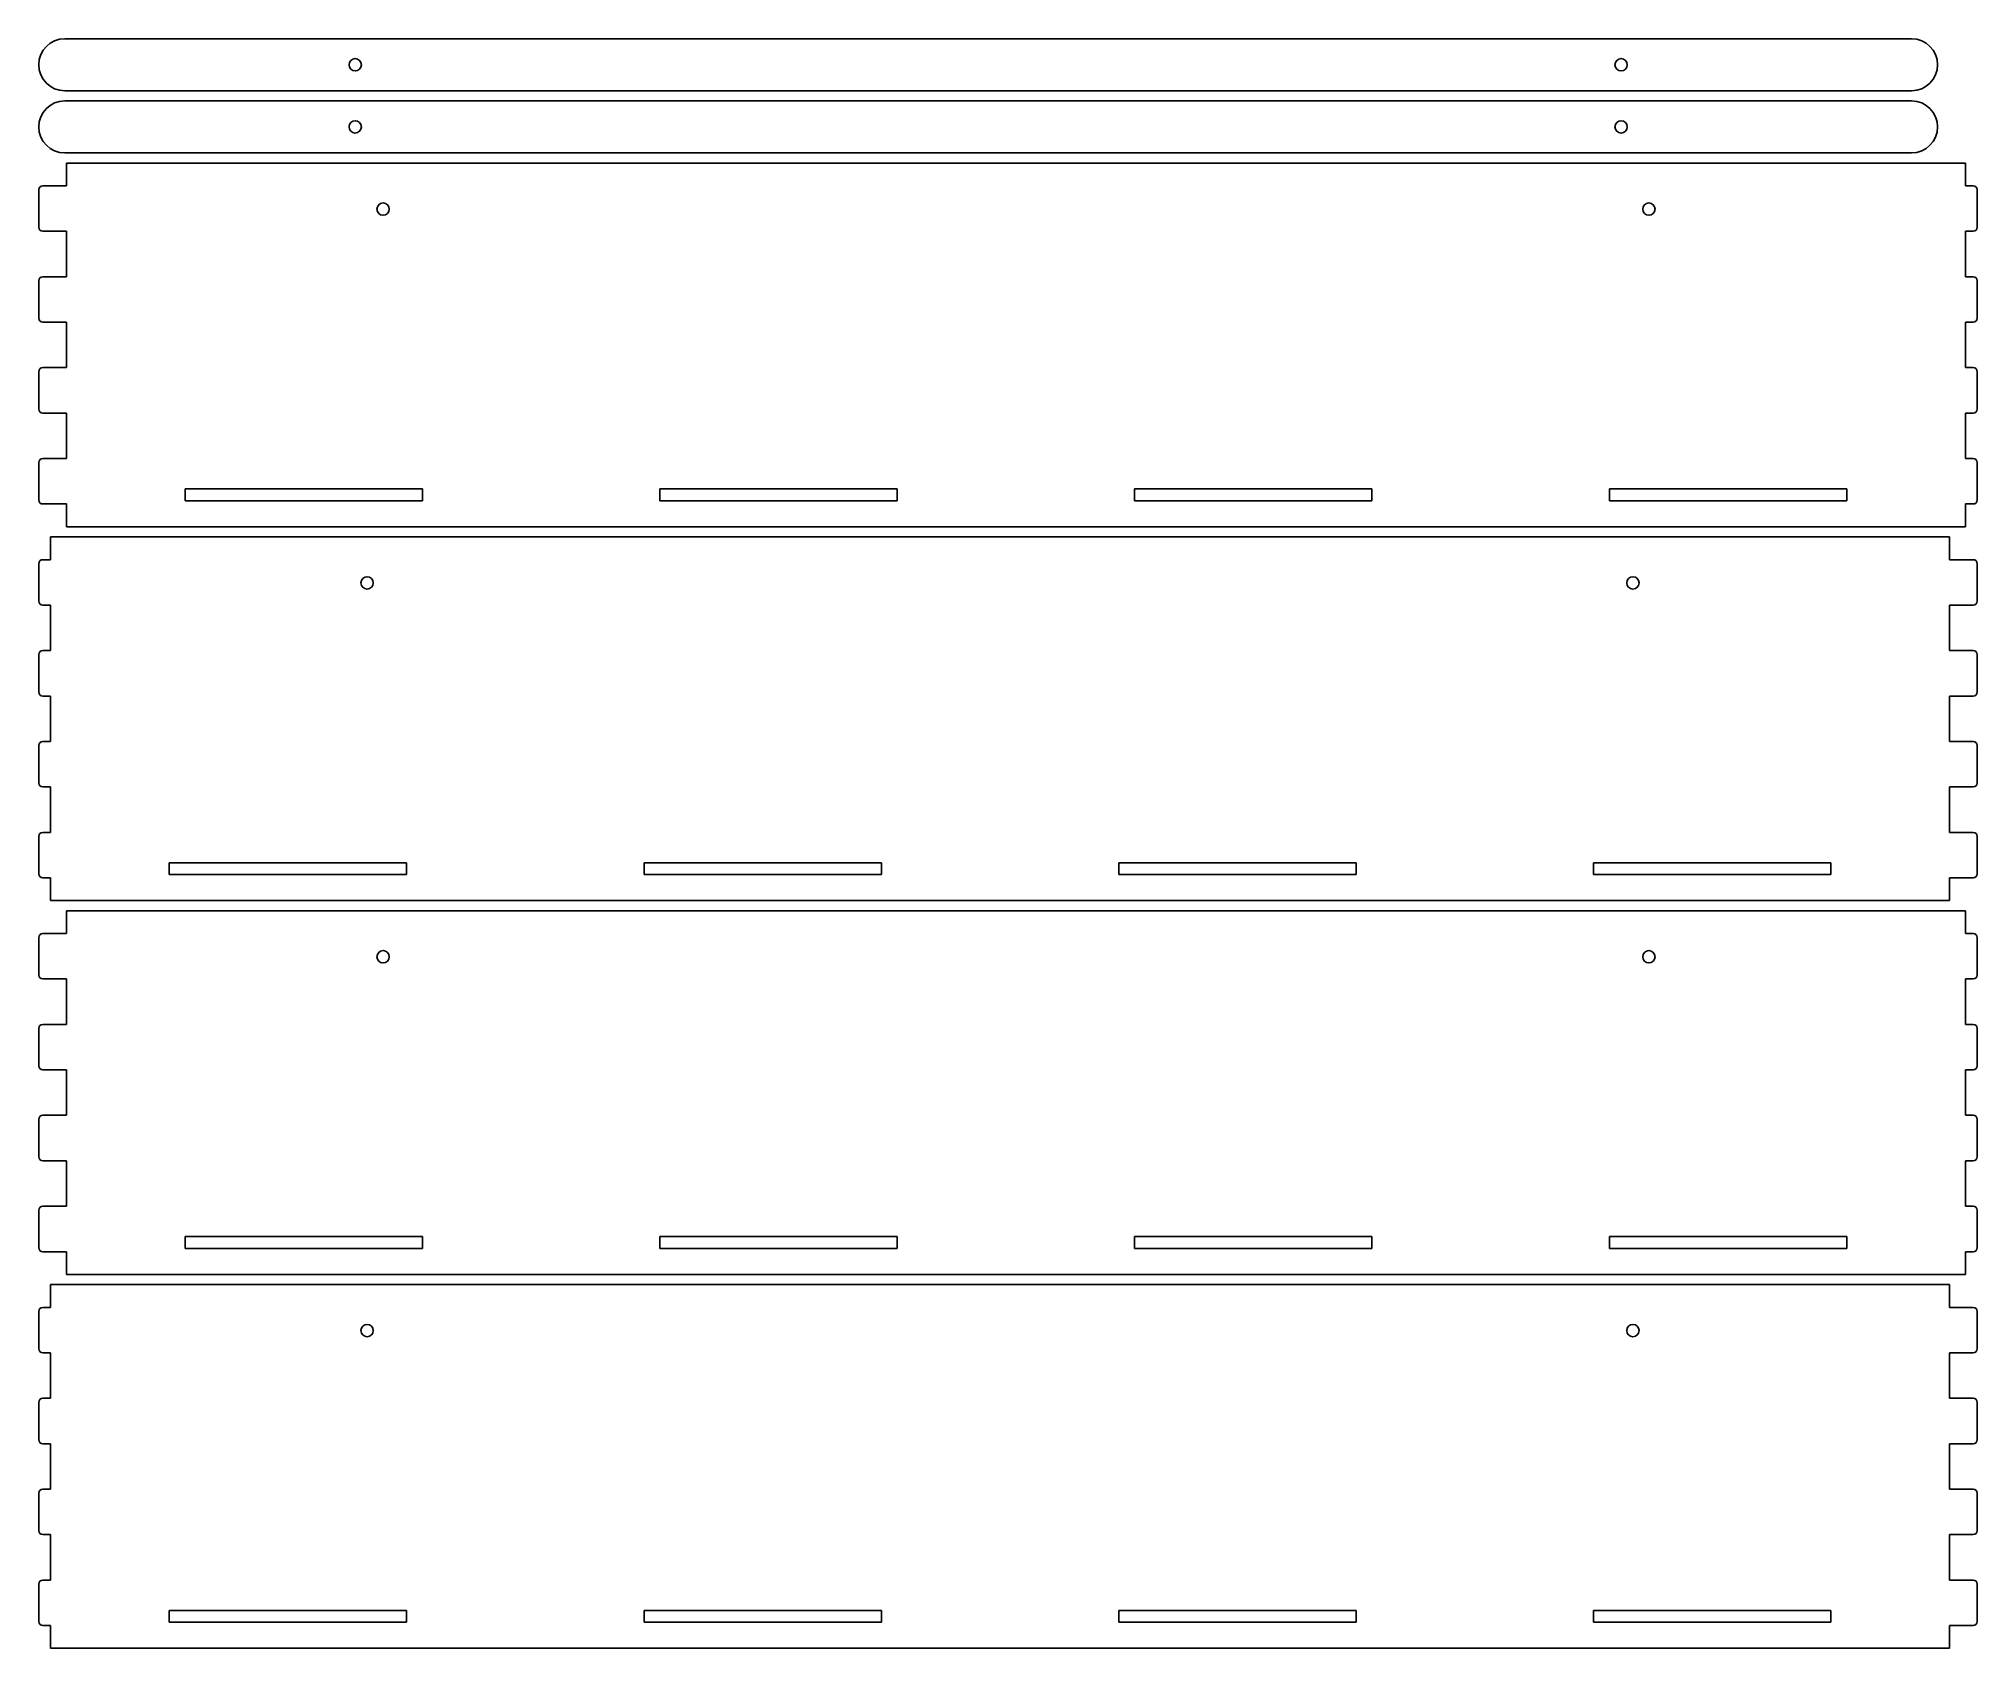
# Model space of a CAD drawing. Header units: millimetres. Extents: x 0 to 948, y 0 to 787.
import ezdxf

# ---------------------------------------------------------------- set-up
doc = ezdxf.new("R2010")
doc.units = ezdxf.units.MM
doc.layers.add('SheetCutProfiles', color=7, linetype='CONTINUOUS')

msp = doc.modelspace()

# ---------------------------------------------------------------- linework, layer by layer
at = {"layer": 'SheetCutProfiles'}
for p, q in [((12.7, 787), (915.7, 787)), ((12.7, 761.6), (915.7, 761.6)), ((915.7, 756.6), (12.7, 756.6)), ((915.7, 731.2), (12.7, 731.2)), ((13.6, 726.2), (942, 726.2)), ((13.6, 715.0875), (13.6, 726.2)), ((942, 715.0875), (942, 726.2)), ((0, 694.8625), (0, 713.0875)), ((13.6, 715.0875), (2, 715.0875)), ((942, 715.0875), (945.8, 715.0875)), ((947.8, 694.8625), (947.8, 713.0875)), ((2, 692.8625), (13.6, 692.8625)), ((13.6, 670.6375), (13.6, 692.8625)), ((942, 670.6375), (942, 692.8625)), ((945.8, 692.8625), (942, 692.8625)), ((0, 650.4125), (0, 668.6375)), ((13.6, 670.6375), (2, 670.6375)), ((942, 670.6375), (945.8, 670.6375)), ((947.8, 650.4125), (947.8, 668.6375)), ((2, 648.4125), (13.6, 648.4125)), ((13.6, 626.1875), (13.6, 648.4125)), ((942, 626.1875), (942, 648.4125)), ((945.8, 648.4125), (942, 648.4125)), ((13.6, 626.1875), (2, 626.1875)), ((942, 626.1875), (945.8, 626.1875)), ((0, 605.9625), (0, 624.1875)), ((947.8, 605.9625), (947.8, 624.1875)), ((2, 603.9625), (13.6, 603.9625)), ((13.6, 581.7375), (13.6, 603.9625)), ((942, 581.7375), (942, 603.9625)), ((945.8, 603.9625), (942, 603.9625)), ((0, 561.5125), (0, 579.7375)), ((13.6, 581.7375), (2, 581.7375)), ((942, 581.7375), (945.8, 581.7375)), ((947.8, 561.5125), (947.8, 579.7375)), ((2, 559.5125), (13.6, 559.5125)), ((13.6, 548.4), (13.6, 559.5125)), ((71.625, 566.9), (71.625, 561.1)), ((187.675, 566.9), (71.625, 566.9)), ((71.625, 561.1), (187.675, 561.1)), ((187.675, 561.1), (187.675, 566.9)), ((303.725, 566.9), (303.725, 561.1)), ((419.775, 566.9), (303.725, 566.9)), ((303.725, 561.1), (419.775, 561.1)), ((419.775, 561.1), (419.775, 566.9)), ((535.825, 566.9), (535.825, 561.1)), ((651.875, 566.9), (535.825, 566.9)), ((535.825, 561.1), (651.875, 561.1)), ((651.875, 561.1), (651.875, 566.9)), ((767.925, 566.9), (767.925, 561.1)), ((883.975, 566.9), (767.925, 566.9)), ((767.925, 561.1), (883.975, 561.1)), ((883.975, 561.1), (883.975, 566.9)), ((942, 548.4), (942, 559.5125)), ((945.8, 559.5125), (942, 559.5125)), ((5.8, 532.2875), (5.8, 543.4)), ((934.2, 543.4), (5.8, 543.4)), ((13.6, 548.4), (942, 548.4)), ((934.2, 532.2875), (934.2, 543.4)), ((5.8, 532.2875), (2, 532.2875)), ((934.2, 532.2875), (945.8, 532.2875)), ((0, 512.0625), (0, 530.2875)), ((947.8, 512.0625), (947.8, 530.2875)), ((2, 510.0625), (5.8, 510.0625)), ((5.8, 487.8375), (5.8, 510.0625)), ((945.8, 510.0625), (934.2, 510.0625)), ((934.2, 487.8375), (934.2, 510.0625)), ((0, 467.6125), (0, 485.8375)), ((5.8, 487.8375), (2, 487.8375)), ((934.2, 487.8375), (945.8, 487.8375)), ((947.8, 467.6125), (947.8, 485.8375)), ((2, 465.6125), (5.8, 465.6125)), ((5.8, 443.3875), (5.8, 465.6125)), ((945.8, 465.6125), (934.2, 465.6125)), ((934.2, 443.3875), (934.2, 465.6125)), ((0, 423.1625), (0, 441.3875)), ((5.8, 443.3875), (2, 443.3875)), ((934.2, 443.3875), (945.8, 443.3875)), ((947.8, 423.1625), (947.8, 441.3875)), ((2, 421.1625), (5.8, 421.1625)), ((5.8, 398.9375), (5.8, 421.1625)), ((945.8, 421.1625), (934.2, 421.1625)), ((934.2, 398.9375), (934.2, 421.1625)), ((5.8, 398.9375), (2, 398.9375)), ((934.2, 398.9375), (945.8, 398.9375)), ((0, 378.7125), (0, 396.9375)), ((947.8, 378.7125), (947.8, 396.9375)), ((63.825, 384.1), (179.875, 384.1)), ((63.825, 378.3), (63.825, 384.1)), ((179.875, 384.1), (179.875, 378.3)), ((295.925, 384.1), (411.975, 384.1)), ((295.925, 378.3), (295.925, 384.1)), ((411.975, 384.1), (411.975, 378.3)), ((528.025, 384.1), (644.075, 384.1)), ((528.025, 378.3), (528.025, 384.1)), ((644.075, 384.1), (644.075, 378.3)), ((760.125, 384.1), (876.175, 384.1)), ((760.125, 378.3), (760.125, 384.1)), ((876.175, 384.1), (876.175, 378.3)), ((2, 376.7125), (5.8, 376.7125)), ((5.8, 365.6), (5.8, 376.7125)), ((179.875, 378.3), (63.825, 378.3)), ((411.975, 378.3), (295.925, 378.3)), ((644.075, 378.3), (528.025, 378.3)), ((876.175, 378.3), (760.125, 378.3)), ((945.8, 376.7125), (934.2, 376.7125)), ((934.2, 365.6), (934.2, 376.7125)), ((934.2, 365.6), (5.8, 365.6)), ((13.6, 360.6), (942, 360.6)), ((13.6, 349.4875), (13.6, 360.6)), ((942, 349.4875), (942, 360.6)), ((0, 329.2625), (0, 347.4875)), ((13.6, 349.4875), (2, 349.4875)), ((942, 349.4875), (945.8, 349.4875)), ((947.8, 329.2625), (947.8, 347.4875)), ((2, 327.2625), (13.6, 327.2625)), ((13.6, 305.0375), (13.6, 327.2625)), ((942, 305.0375), (942, 327.2625)), ((945.8, 327.2625), (942, 327.2625)), ((13.6, 305.0375), (2, 305.0375)), ((942, 305.0375), (945.8, 305.0375)), ((0, 284.8125), (0, 303.0375)), ((947.8, 284.8125), (947.8, 303.0375)), ((2, 282.8125), (13.6, 282.8125)), ((13.6, 260.5875), (13.6, 282.8125)), ((942, 260.5875), (942, 282.8125)), ((945.8, 282.8125), (942, 282.8125)), ((0, 240.3625), (0, 258.5875)), ((13.6, 260.5875), (2, 260.5875)), ((942, 260.5875), (945.8, 260.5875)), ((947.8, 240.3625), (947.8, 258.5875)), ((2, 238.3625), (13.6, 238.3625)), ((13.6, 216.1375), (13.6, 238.3625)), ((942, 216.1375), (942, 238.3625)), ((945.8, 238.3625), (942, 238.3625)), ((0, 195.9125), (0, 214.1375)), ((13.6, 216.1375), (2, 216.1375)), ((942, 216.1375), (945.8, 216.1375)), ((947.8, 195.9125), (947.8, 214.1375)), ((71.625, 201.3), (71.625, 195.5)), ((187.675, 201.3), (71.625, 201.3)), ((187.675, 195.5), (187.675, 201.3)), ((303.725, 201.3), (303.725, 195.5)), ((419.775, 201.3), (303.725, 201.3)), ((419.775, 195.5), (419.775, 201.3)), ((535.825, 201.3), (535.825, 195.5)), ((651.875, 201.3), (535.825, 201.3)), ((651.875, 195.5), (651.875, 201.3)), ((767.925, 201.3), (767.925, 195.5)), ((883.975, 201.3), (767.925, 201.3)), ((883.975, 195.5), (883.975, 201.3)), ((2, 193.9125), (13.6, 193.9125)), ((13.6, 182.8), (13.6, 193.9125)), ((71.625, 195.5), (187.675, 195.5)), ((303.725, 195.5), (419.775, 195.5)), ((535.825, 195.5), (651.875, 195.5)), ((767.925, 195.5), (883.975, 195.5)), ((942, 182.8), (942, 193.9125)), ((945.8, 193.9125), (942, 193.9125)), ((13.6, 182.8), (942, 182.8)), ((5.8, 166.6875), (5.8, 177.8)), ((934.2, 177.8), (5.8, 177.8)), ((934.2, 166.6875), (934.2, 177.8)), ((0, 146.4625), (0, 164.6875)), ((5.8, 166.6875), (2, 166.6875)), ((934.2, 166.6875), (945.8, 166.6875)), ((947.8, 146.4625), (947.8, 164.6875)), ((2, 144.4625), (5.8, 144.4625)), ((5.8, 122.2375), (5.8, 144.4625)), ((945.8, 144.4625), (934.2, 144.4625)), ((934.2, 122.2375), (934.2, 144.4625)), ((0, 102.0125), (0, 120.2375)), ((5.8, 122.2375), (2, 122.2375)), ((934.2, 122.2375), (945.8, 122.2375)), ((947.8, 102.0125), (947.8, 120.2375)), ((2, 100.0125), (5.8, 100.0125)), ((5.8, 77.7875), (5.8, 100.0125)), ((945.8, 100.0125), (934.2, 100.0125)), ((934.2, 77.7875), (934.2, 100.0125)), ((5.8, 77.7875), (2, 77.7875)), ((934.2, 77.7875), (945.8, 77.7875)), ((0, 57.5625), (0, 75.7875)), ((947.8, 57.5625), (947.8, 75.7875)), ((2, 55.5625), (5.8, 55.5625)), ((5.8, 33.3375), (5.8, 55.5625)), ((945.8, 55.5625), (934.2, 55.5625)), ((934.2, 33.3375), (934.2, 55.5625)), ((0, 13.1125), (0, 31.3375)), ((5.8, 33.3375), (2, 33.3375)), ((934.2, 33.3375), (945.8, 33.3375)), ((947.8, 13.1125), (947.8, 31.3375)), ((2, 11.1125), (5.8, 11.1125)), ((5.8, 0), (5.8, 11.1125)), ((63.825, 18.5), (179.875, 18.5)), ((63.825, 12.7), (63.825, 18.5)), ((179.875, 12.7), (63.825, 12.7)), ((179.875, 18.5), (179.875, 12.7)), ((295.925, 18.5), (411.975, 18.5)), ((295.925, 12.7), (295.925, 18.5)), ((411.975, 12.7), (295.925, 12.7)), ((411.975, 18.5), (411.975, 12.7)), ((528.025, 18.5), (644.075, 18.5)), ((528.025, 12.7), (528.025, 18.5)), ((644.075, 12.7), (528.025, 12.7)), ((644.075, 18.5), (644.075, 12.7)), ((760.125, 18.5), (876.175, 18.5)), ((760.125, 12.7), (760.125, 18.5)), ((876.175, 12.7), (760.125, 12.7)), ((876.175, 18.5), (876.175, 12.7)), ((945.8, 11.1125), (934.2, 11.1125)), ((934.2, 0), (934.2, 11.1125)), ((934.2, 0), (5.8, 0))]:
    msp.add_line(p, q, dxfattribs=at)
for centre in [(154.7333, 774.3), (773.6667, 774.3), (154.7333, 743.9), (773.6667, 743.9), (168.3333, 703.7), (787.2667, 703.7), (160.5333, 520.9), (779.4667, 520.9), (168.3333, 338.1), (787.2667, 338.1), (160.5333, 155.3), (779.4667, 155.3)]:
    msp.add_circle(centre, 3, dxfattribs=at)
for centre, radius, start, end in [((12.7, 774.3), 12.7, 90, -90), ((915.7, 774.3), 12.7, -90, 90), ((12.7, 743.9), 12.7, 90, -90), ((915.7, 743.9), 12.7, -90, 90), ((2, 713.0875), 2, 90, 180), ((945.8, 713.0875), 2, 0, 90), ((2, 694.8625), 2, 180, -90), ((945.8, 694.8625), 2, -90, 0), ((2, 668.6375), 2, 90, 180), ((945.8, 668.6375), 2, 0, 90), ((2, 650.4125), 2, 180, -90), ((945.8, 650.4125), 2, -90, 0), ((2, 624.1875), 2, 90, 180), ((945.8, 624.1875), 2, 0, 90), ((2, 605.9625), 2, 180, -90), ((945.8, 605.9625), 2, -90, 0), ((2, 579.7375), 2, 90, 180), ((945.8, 579.7375), 2, 0, 90), ((2, 561.5125), 2, 180, -90), ((945.8, 561.5125), 2, -90, 0), ((2, 530.2875), 2, 90, 180), ((945.8, 530.2875), 2, 0, 90), ((2, 512.0625), 2, 180, -90), ((945.8, 512.0625), 2, -90, 0), ((2, 485.8375), 2, 90, 180), ((945.8, 485.8375), 2, 0, 90), ((2, 467.6125), 2, 180, -90), ((945.8, 467.6125), 2, -90, 0), ((2, 441.3875), 2, 90, 180), ((945.8, 441.3875), 2, 0, 90), ((2, 423.1625), 2, 180, -90), ((945.8, 423.1625), 2, -90, 0), ((2, 396.9375), 2, 90, 180), ((945.8, 396.9375), 2, 0, 90), ((2, 378.7125), 2, 180, -90), ((945.8, 378.7125), 2, -90, 0), ((2, 347.4875), 2, 90, 180), ((945.8, 347.4875), 2, 0, 90), ((2, 329.2625), 2, 180, -90), ((945.8, 329.2625), 2, -90, 0), ((2, 303.0375), 2, 90, 180), ((945.8, 303.0375), 2, 0, 90), ((2, 284.8125), 2, 180, -90), ((945.8, 284.8125), 2, -90, 0), ((2, 258.5875), 2, 90, 180), ((945.8, 258.5875), 2, 0, 90), ((2, 240.3625), 2, 180, -90), ((945.8, 240.3625), 2, -90, 0), ((2, 214.1375), 2, 90, 180), ((945.8, 214.1375), 2, 0, 90), ((2, 195.9125), 2, 180, -90), ((945.8, 195.9125), 2, -90, 0), ((2, 164.6875), 2, 90, 180), ((945.8, 164.6875), 2, 0, 90), ((2, 146.4625), 2, 180, -90), ((945.8, 146.4625), 2, -90, 0), ((2, 120.2375), 2, 90, 180), ((945.8, 120.2375), 2, 0, 90), ((2, 102.0125), 2, 180, -90), ((945.8, 102.0125), 2, -90, 0), ((2, 75.7875), 2, 90, 180), ((945.8, 75.7875), 2, 0, 90), ((2, 57.5625), 2, 180, -90), ((945.8, 57.5625), 2, -90, 0), ((2, 31.3375), 2, 90, 180), ((945.8, 31.3375), 2, 0, 90), ((2, 13.1125), 2, 180, -90), ((945.8, 13.1125), 2, -90, 0)]:
    msp.add_arc(centre, radius, start, end, dxfattribs=at)

doc.saveas('drawing.dxf')
